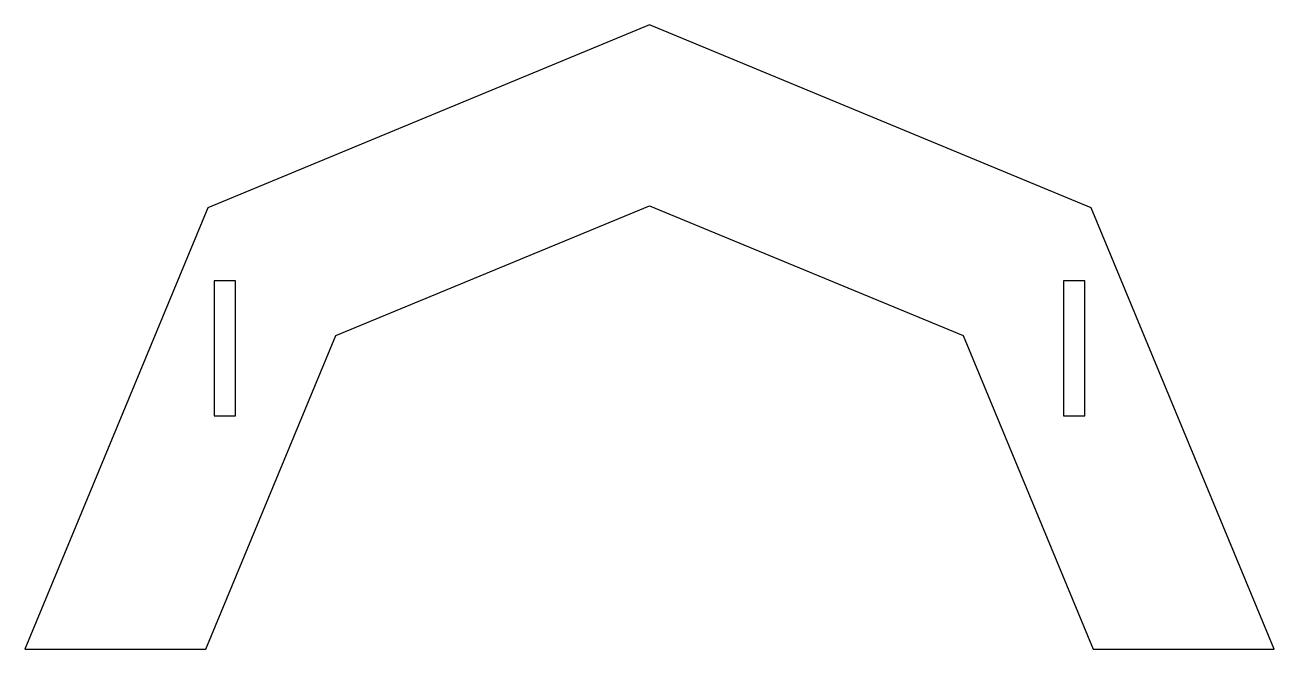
# Model space of a CAD drawing. Header units: millimetres. Extents: x -93 to 93, y 0 to 93.
import ezdxf

# ---------------------------------------------------------------- set-up
doc = ezdxf.new("R2010")
doc.units = ezdxf.units.MM

msp = doc.modelspace()

# ---------------------------------------------------------------- linework, layer by layer
at = {"layer": 'CUT'}
for points in [[(93.41, 0), (66.05, 66.05), (0, 93.41), (-66.05, 66.05), (-93.41, 0), (-66.35, 0), (-46.91, 46.91), (0, 66.35), (46.91, 46.91), (66.35, 0)], [(-65.1, 34.9), (-61.9, 34.9), (-61.9, 55.1), (-65.1, 55.1)], [(61.9, 34.9), (65.1, 34.9), (65.1, 55.1), (61.9, 55.1)]]:
    msp.add_lwpolyline(points, close=True, dxfattribs=at)

doc.saveas('drawing.dxf')
